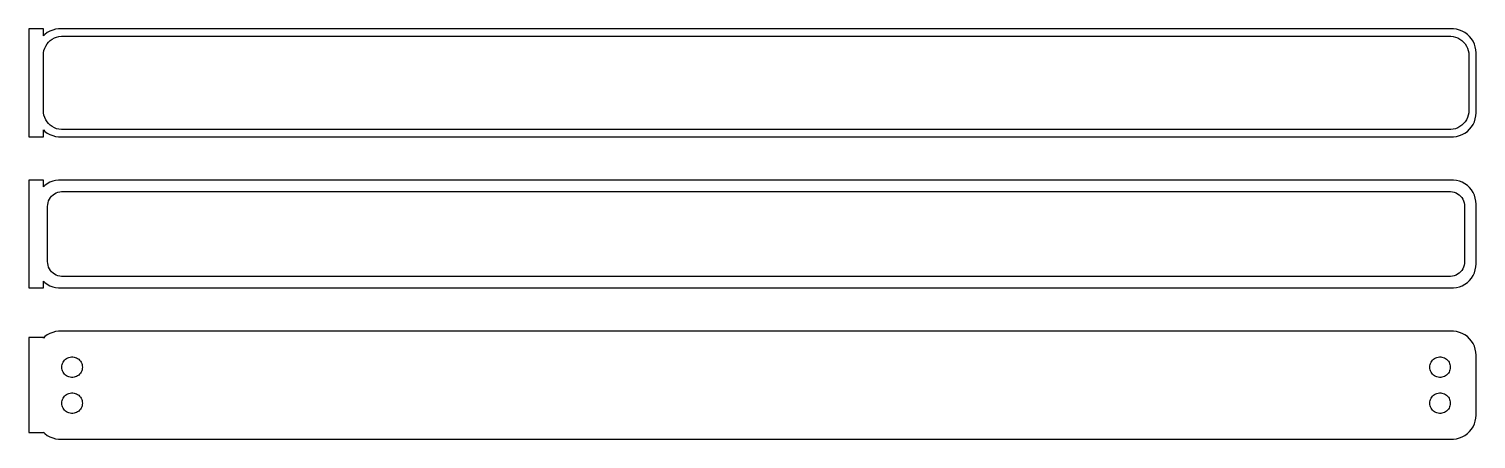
# Model space of a CAD drawing. Header units: metres. Extents: x -152 to 150, y 83 to 169.
import ezdxf

# ---------------------------------------------------------------- set-up
doc = ezdxf.new("R2010")
doc.units = ezdxf.units.M

msp = doc.modelspace()

# ---------------------------------------------------------------- linework, layer by layer
for p, q in [((-148.5, 168.74), (-151.5, 168.74)), ((-151.5, 168.74), (-151.5, 146.26)), ((-148.5, 167.309), (-148.5, 168.74)), ((-148.187, 167.603), (-148.5, 167.309)), ((-147.679, 167.972), (-148.187, 167.603)), ((-147.736, 165.601), (-147.416, 165.988)), ((-147.129, 168.274), (-147.679, 167.972)), ((-147.416, 165.988), (-147.05, 166.332)), ((-146.545, 168.505), (-147.129, 168.274)), ((-147.05, 166.332), (-146.643, 166.627)), ((-146.643, 166.627), (-146.203, 166.869)), ((-145.937, 168.661), (-146.545, 168.505)), ((-146.203, 166.869), (-145.736, 167.054)), ((-145.314, 168.74), (-145.937, 168.661)), ((-145.736, 167.054), (-145.25, 167.179)), ((145.314, 168.74), (-145.314, 168.74)), ((-145.25, 167.179), (-144.751, 167.242)), ((-144.751, 167.242), (144.751, 167.242)), ((144.751, 167.242), (145.25, 167.179)), ((145.25, 167.179), (145.736, 167.054)), ((145.937, 168.661), (145.314, 168.74)), ((145.736, 167.054), (146.203, 166.869)), ((146.545, 168.505), (145.937, 168.661)), ((146.203, 166.869), (146.643, 166.627)), ((147.129, 168.274), (146.545, 168.505)), ((146.643, 166.627), (147.05, 166.332)), ((147.05, 166.332), (147.416, 165.988)), ((147.679, 167.972), (147.129, 168.274)), ((147.416, 165.988), (147.736, 165.601)), ((148.187, 167.603), (147.679, 167.972)), ((148.645, 167.173), (148.187, 167.603)), ((149.045, 166.689), (148.645, 167.173)), ((149.382, 166.159), (149.045, 166.689)), ((149.649, 165.591), (149.382, 166.159)), ((-148.5, 163.25), (-148.468, 163.751)), ((-148.5, 151.75), (-148.5, 163.25)), ((-148.468, 163.751), (-148.374, 164.245)), ((-148.374, 164.245), (-148.219, 164.722)), ((-148.219, 164.722), (-148.005, 165.177)), ((-148.005, 165.177), (-147.736, 165.601)), ((147.736, 165.601), (148.005, 165.177)), ((148.005, 165.177), (148.219, 164.722)), ((148.219, 164.722), (148.374, 164.245)), ((148.374, 164.245), (148.468, 163.751)), ((148.468, 163.751), (148.5, 163.25)), ((148.5, 163.25), (148.5, 151.75)), ((149.843, 164.993), (149.649, 165.591)), ((149.961, 164.377), (149.843, 164.993)), ((150, 163.75), (149.961, 164.377)), ((150, 151.25), (150, 163.75)), ((-148.468, 151.249), (-148.5, 151.75)), ((-148.374, 150.755), (-148.468, 151.249)), ((-148.219, 150.278), (-148.374, 150.755)), ((148.374, 150.755), (148.219, 150.278)), ((148.468, 151.249), (148.374, 150.755)), ((148.5, 151.75), (148.468, 151.249)), ((149.961, 150.623), (150, 151.25)), ((-148.005, 149.823), (-148.219, 150.278)), ((-147.736, 149.399), (-148.005, 149.823)), ((-147.416, 149.012), (-147.736, 149.399)), ((-147.05, 148.668), (-147.416, 149.012)), ((-146.643, 148.373), (-147.05, 148.668)), ((-146.203, 148.131), (-146.643, 148.373)), ((-145.736, 147.946), (-146.203, 148.131)), ((-145.25, 147.821), (-145.736, 147.946)), ((-144.751, 147.758), (-145.25, 147.821)), ((144.751, 147.758), (-144.751, 147.758)), ((145.25, 147.821), (144.751, 147.758)), ((145.736, 147.946), (145.25, 147.821)), ((146.203, 148.131), (145.736, 147.946)), ((146.643, 148.373), (146.203, 148.131)), ((147.05, 148.668), (146.643, 148.373)), ((147.416, 149.012), (147.05, 148.668)), ((147.736, 149.399), (147.416, 149.012)), ((148.005, 149.823), (147.736, 149.399)), ((148.219, 150.278), (148.005, 149.823)), ((148.187, 147.397), (148.645, 147.827)), ((148.645, 147.827), (149.045, 148.311)), ((149.045, 148.311), (149.382, 148.841)), ((149.382, 148.841), (149.649, 149.409)), ((149.649, 149.409), (149.843, 150.007)), ((149.843, 150.007), (149.961, 150.623)), ((-151.5, 146.26), (-148.5, 146.26)), ((-148.5, 147.691), (-148.187, 147.397)), ((-148.5, 146.26), (-148.5, 147.691)), ((-148.187, 147.397), (-147.679, 147.028)), ((-147.679, 147.028), (-147.129, 146.726)), ((-147.129, 146.726), (-146.545, 146.495)), ((-146.545, 146.495), (-145.937, 146.339)), ((-145.937, 146.339), (-145.314, 146.26)), ((-145.314, 146.26), (145.314, 146.26)), ((145.314, 146.26), (145.937, 146.339)), ((145.937, 146.339), (146.545, 146.495)), ((146.545, 146.495), (147.129, 146.726)), ((147.129, 146.726), (147.679, 147.028)), ((147.679, 147.028), (148.187, 147.397)), ((-148.5, 137.229), (-151.5, 137.229)), ((-151.5, 137.229), (-151.5, 114.771)), ((-148.5, 135.809), (-148.5, 137.229)), ((-148.187, 136.103), (-148.5, 135.809)), ((-147.679, 136.472), (-148.187, 136.103)), ((-147.129, 136.774), (-147.679, 136.472)), ((-146.545, 137.005), (-147.129, 136.774)), ((-145.937, 137.161), (-146.545, 137.005)), ((-145.314, 137.24), (-145.937, 137.161)), ((145.314, 137.24), (-145.314, 137.24)), ((145.937, 137.161), (145.314, 137.24)), ((146.545, 137.005), (145.937, 137.161)), ((147.129, 136.774), (146.545, 137.005)), ((147.679, 136.472), (147.129, 136.774)), ((148.187, 136.103), (147.679, 136.472)), ((148.645, 135.673), (148.187, 136.103)), ((-147.515, 132.524), (-147.394, 132.896)), ((-147.394, 132.896), (-147.228, 133.25)), ((-147.228, 133.25), (-147.018, 133.58)), ((-147.018, 133.58), (-146.769, 133.881)), ((-146.769, 133.881), (-146.484, 134.149)), ((-146.484, 134.149), (-146.168, 134.378)), ((-146.168, 134.378), (-145.825, 134.567)), ((-145.825, 134.567), (-145.462, 134.711)), ((-145.462, 134.711), (-145.083, 134.808)), ((-145.083, 134.808), (-144.695, 134.857)), ((-144.695, 134.857), (144.695, 134.857)), ((144.695, 134.857), (145.083, 134.808)), ((145.083, 134.808), (145.462, 134.711)), ((145.462, 134.711), (145.825, 134.567)), ((145.825, 134.567), (146.168, 134.378)), ((146.168, 134.378), (146.484, 134.149)), ((146.484, 134.149), (146.769, 133.881)), ((146.769, 133.881), (147.018, 133.58)), ((147.018, 133.58), (147.228, 133.25)), ((147.228, 133.25), (147.394, 132.896)), ((147.394, 132.896), (147.515, 132.524)), ((149.045, 135.189), (148.645, 135.673)), ((149.382, 134.659), (149.045, 135.189)), ((149.649, 134.091), (149.382, 134.659)), ((149.843, 133.493), (149.649, 134.091)), ((149.961, 132.877), (149.843, 133.493)), ((150, 132.25), (149.961, 132.877)), ((-147.613, 131.75), (-147.588, 132.14)), ((-147.613, 120.25), (-147.613, 131.75)), ((-147.588, 132.14), (-147.515, 132.524)), ((147.515, 132.524), (147.588, 132.14)), ((147.588, 132.14), (147.613, 131.75)), ((147.613, 131.75), (147.613, 120.25)), ((150, 119.75), (150, 132.25)), ((-147.588, 119.86), (-147.613, 120.25)), ((-147.515, 119.476), (-147.588, 119.86)), ((-147.394, 119.104), (-147.515, 119.476)), ((-147.228, 118.75), (-147.394, 119.104)), ((-147.018, 118.42), (-147.228, 118.75)), ((-146.769, 118.119), (-147.018, 118.42)), ((-146.484, 117.851), (-146.769, 118.119)), ((-146.168, 117.622), (-146.484, 117.851)), ((-145.825, 117.433), (-146.168, 117.622)), ((146.168, 117.622), (145.825, 117.433)), ((146.484, 117.851), (146.168, 117.622)), ((146.769, 118.119), (146.484, 117.851)), ((147.018, 118.42), (146.769, 118.119)), ((147.228, 118.75), (147.018, 118.42)), ((147.394, 119.104), (147.228, 118.75)), ((147.515, 119.476), (147.394, 119.104)), ((147.588, 119.86), (147.515, 119.476)), ((147.613, 120.25), (147.588, 119.86)), ((149.382, 117.341), (149.649, 117.909)), ((149.649, 117.909), (149.843, 118.507)), ((149.843, 118.507), (149.961, 119.123)), ((149.961, 119.123), (150, 119.75)), ((-151.5, 114.771), (-148.5, 114.771)), ((-148.5, 114.771), (-148.5, 116.191)), ((-148.5, 116.191), (-148.187, 115.897)), ((-148.187, 115.897), (-147.679, 115.528)), ((-147.679, 115.528), (-147.129, 115.226)), ((-147.129, 115.226), (-146.545, 114.995)), ((-146.545, 114.995), (-145.937, 114.839)), ((-145.937, 114.839), (-145.314, 114.76)), ((-145.462, 117.289), (-145.825, 117.433)), ((-145.083, 117.192), (-145.462, 117.289)), ((-145.314, 114.76), (145.314, 114.76)), ((-144.695, 117.143), (-145.083, 117.192)), ((144.695, 117.143), (-144.695, 117.143)), ((145.083, 117.192), (144.695, 117.143)), ((145.462, 117.289), (145.083, 117.192)), ((145.314, 114.76), (145.937, 114.839)), ((145.825, 117.433), (145.462, 117.289)), ((145.937, 114.839), (146.545, 114.995)), ((146.545, 114.995), (147.129, 115.226)), ((147.129, 115.226), (147.679, 115.528)), ((147.679, 115.528), (148.187, 115.897)), ((148.187, 115.897), (148.645, 116.327)), ((148.645, 116.327), (149.045, 116.811)), ((149.045, 116.811), (149.382, 117.341)), ((-145.937, 105.661), (-146.545, 105.505)), ((-145.314, 105.74), (-145.937, 105.661)), ((145.314, 105.74), (-145.314, 105.74)), ((145.937, 105.661), (145.314, 105.74)), ((146.545, 105.505), (145.937, 105.661)), ((-148.5, 104.403), (-151.5, 104.403)), ((-151.5, 104.403), (-151.5, 84.5974)), ((-148.187, 104.603), (-148.5, 104.309)), ((-148.5, 104.309), (-148.5, 104.403)), ((-147.679, 104.972), (-148.187, 104.603)), ((-147.129, 105.274), (-147.679, 104.972)), ((-146.545, 105.505), (-147.129, 105.274)), ((147.129, 105.274), (146.545, 105.505)), ((147.679, 104.972), (147.129, 105.274)), ((148.187, 104.603), (147.679, 104.972)), ((148.645, 104.173), (148.187, 104.603)), ((149.045, 103.689), (148.645, 104.173)), ((149.382, 103.159), (149.045, 103.689)), ((149.649, 102.591), (149.382, 103.159)), ((149.843, 101.993), (149.649, 102.591)), ((-144.371, 99.2787), (-144.227, 99.5051)), ((-144.227, 99.5051), (-144.057, 99.7117)), ((-144.057, 99.7117), (-143.861, 99.8953)), ((-143.861, 99.8953), (-143.644, 100.053)), ((-143.644, 100.053), (-143.409, 100.182)), ((-143.409, 100.182), (-143.16, 100.281)), ((-143.16, 100.281), (-142.9, 100.347)), ((-142.9, 100.347), (-142.634, 100.381)), ((-142.634, 100.381), (-142.366, 100.381)), ((-142.366, 100.381), (-142.1, 100.347)), ((-142.1, 100.347), (-141.84, 100.281)), ((-141.84, 100.281), (-141.591, 100.182)), ((-141.591, 100.182), (-141.356, 100.053)), ((-141.356, 100.053), (-141.139, 99.8953)), ((-141.139, 99.8953), (-140.943, 99.7117)), ((-140.943, 99.7117), (-140.773, 99.5051)), ((-140.773, 99.5051), (-140.629, 99.2787)), ((140.629, 99.2787), (140.773, 99.5051)), ((140.773, 99.5051), (140.943, 99.7117)), ((140.943, 99.7117), (141.139, 99.8953)), ((141.139, 99.8953), (141.356, 100.053)), ((141.356, 100.053), (141.591, 100.182)), ((141.591, 100.182), (141.84, 100.281)), ((141.84, 100.281), (142.1, 100.347)), ((142.1, 100.347), (142.366, 100.381)), ((142.366, 100.381), (142.634, 100.381)), ((142.634, 100.381), (142.9, 100.347)), ((142.9, 100.347), (143.16, 100.281)), ((143.16, 100.281), (143.409, 100.182)), ((143.409, 100.182), (143.644, 100.053)), ((143.644, 100.053), (143.861, 99.8953)), ((143.861, 99.8953), (144.057, 99.7117)), ((144.057, 99.7117), (144.227, 99.5051)), ((144.227, 99.5051), (144.371, 99.2787)), ((149.961, 101.377), (149.843, 101.993)), ((150, 100.75), (149.961, 101.377)), ((150, 88.25), (150, 100.75)), ((-144.635, 98.25), (-144.618, 98.5176)), ((-144.618, 97.9824), (-144.635, 98.25)), ((-144.618, 98.5176), (-144.568, 98.781)), ((-144.568, 97.719), (-144.618, 97.9824)), ((-144.568, 98.781), (-144.485, 99.036)), ((-144.485, 97.4639), (-144.568, 97.719)), ((-144.485, 99.036), (-144.371, 99.2787)), ((-144.371, 97.2213), (-144.485, 97.4639)), ((-144.227, 96.9949), (-144.371, 97.2213)), ((-144.057, 96.7883), (-144.227, 96.9949)), ((-143.861, 96.6047), (-144.057, 96.7883)), ((-143.644, 96.4471), (-143.861, 96.6047)), ((-141.139, 96.6047), (-141.356, 96.4471)), ((-140.943, 96.7883), (-141.139, 96.6047)), ((-140.773, 96.9949), (-140.943, 96.7883)), ((-140.629, 97.2213), (-140.773, 96.9949)), ((-140.629, 99.2787), (-140.515, 99.036)), ((-140.515, 97.4639), (-140.629, 97.2213)), ((-140.515, 99.036), (-140.432, 98.781)), ((-140.432, 97.719), (-140.515, 97.4639)), ((-140.432, 98.781), (-140.382, 98.5176)), ((-140.382, 97.9824), (-140.432, 97.719)), ((-140.382, 98.5176), (-140.365, 98.25)), ((-140.365, 98.25), (-140.382, 97.9824)), ((140.365, 98.25), (140.382, 98.5176)), ((140.382, 97.9824), (140.365, 98.25)), ((140.382, 98.5176), (140.432, 98.781)), ((140.432, 97.719), (140.382, 97.9824)), ((140.432, 98.781), (140.515, 99.036)), ((140.515, 97.4639), (140.432, 97.719)), ((140.515, 99.036), (140.629, 99.2787)), ((140.629, 97.2213), (140.515, 97.4639)), ((140.773, 96.9949), (140.629, 97.2213)), ((140.943, 96.7883), (140.773, 96.9949)), ((141.139, 96.6047), (140.943, 96.7883)), ((141.356, 96.4471), (141.139, 96.6047)), ((143.861, 96.6047), (143.644, 96.4471)), ((144.057, 96.7883), (143.861, 96.6047)), ((144.227, 96.9949), (144.057, 96.7883)), ((144.371, 97.2213), (144.227, 96.9949)), ((144.371, 99.2787), (144.485, 99.036)), ((144.485, 97.4639), (144.371, 97.2213)), ((144.485, 99.036), (144.568, 98.781)), ((144.568, 97.719), (144.485, 97.4639)), ((144.568, 98.781), (144.618, 98.5176)), ((144.618, 97.9824), (144.568, 97.719)), ((144.618, 98.5176), (144.635, 98.25)), ((144.635, 98.25), (144.618, 97.9824)), ((-143.409, 96.3179), (-143.644, 96.4471)), ((-143.16, 96.2192), (-143.409, 96.3179)), ((-142.9, 96.1525), (-143.16, 96.2192)), ((-142.634, 96.1189), (-142.9, 96.1525)), ((-142.366, 96.1189), (-142.634, 96.1189)), ((-142.1, 96.1525), (-142.366, 96.1189)), ((-141.84, 96.2192), (-142.1, 96.1525)), ((-141.591, 96.3179), (-141.84, 96.2192)), ((-141.356, 96.4471), (-141.591, 96.3179)), ((141.591, 96.3179), (141.356, 96.4471)), ((141.84, 96.2192), (141.591, 96.3179)), ((142.1, 96.1525), (141.84, 96.2192)), ((142.366, 96.1189), (142.1, 96.1525)), ((142.634, 96.1189), (142.366, 96.1189)), ((142.9, 96.1525), (142.634, 96.1189)), ((143.16, 96.2192), (142.9, 96.1525)), ((143.409, 96.3179), (143.16, 96.2192)), ((143.644, 96.4471), (143.409, 96.3179)), ((-144.635, 90.75), (-144.618, 91.0176)), ((-144.618, 90.4824), (-144.635, 90.75)), ((-144.618, 91.0176), (-144.568, 91.281)), ((-144.568, 90.219), (-144.618, 90.4824)), ((-144.568, 91.281), (-144.485, 91.5361)), ((-144.485, 91.5361), (-144.371, 91.7787)), ((-144.371, 91.7787), (-144.227, 92.0051)), ((-144.227, 92.0051), (-144.057, 92.2117)), ((-144.057, 92.2117), (-143.861, 92.3953)), ((-143.861, 92.3953), (-143.644, 92.5529)), ((-143.644, 92.5529), (-143.409, 92.6821)), ((-143.409, 92.6821), (-143.16, 92.7808)), ((-143.16, 92.7808), (-142.9, 92.8475)), ((-142.9, 92.8475), (-142.634, 92.8811)), ((-142.634, 92.8811), (-142.366, 92.8811)), ((-142.366, 92.8811), (-142.1, 92.8475)), ((-142.1, 92.8475), (-141.84, 92.7808)), ((-141.84, 92.7808), (-141.591, 92.6821)), ((-141.591, 92.6821), (-141.356, 92.5529)), ((-141.356, 92.5529), (-141.139, 92.3953)), ((-141.139, 92.3953), (-140.943, 92.2117)), ((-140.943, 92.2117), (-140.773, 92.0051)), ((-140.773, 92.0051), (-140.629, 91.7787)), ((-140.629, 91.7787), (-140.515, 91.5361)), ((-140.515, 91.5361), (-140.432, 91.281)), ((-140.432, 91.281), (-140.382, 91.0176)), ((-140.382, 90.4824), (-140.432, 90.219)), ((-140.382, 91.0176), (-140.365, 90.75)), ((-140.365, 90.75), (-140.382, 90.4824)), ((140.365, 90.75), (140.382, 91.0176)), ((140.382, 90.4824), (140.365, 90.75)), ((140.382, 91.0176), (140.432, 91.281)), ((140.432, 90.219), (140.382, 90.4824)), ((140.432, 91.281), (140.515, 91.5361)), ((140.515, 91.5361), (140.629, 91.7787)), ((140.629, 91.7787), (140.773, 92.0051)), ((140.773, 92.0051), (140.943, 92.2117)), ((140.943, 92.2117), (141.139, 92.3953)), ((141.139, 92.3953), (141.356, 92.5529)), ((141.356, 92.5529), (141.591, 92.6821)), ((141.591, 92.6821), (141.84, 92.7808)), ((141.84, 92.7808), (142.1, 92.8475)), ((142.1, 92.8475), (142.366, 92.8811)), ((142.366, 92.8811), (142.634, 92.8811)), ((142.634, 92.8811), (142.9, 92.8475)), ((142.9, 92.8475), (143.16, 92.7808)), ((143.16, 92.7808), (143.409, 92.6821)), ((143.409, 92.6821), (143.644, 92.5529)), ((143.644, 92.5529), (143.861, 92.3953)), ((143.861, 92.3953), (144.057, 92.2117)), ((144.057, 92.2117), (144.227, 92.0051)), ((144.227, 92.0051), (144.371, 91.7787)), ((144.371, 91.7787), (144.485, 91.5361)), ((144.485, 91.5361), (144.568, 91.281)), ((144.568, 91.281), (144.618, 91.0176)), ((144.618, 90.4824), (144.568, 90.219)), ((144.618, 91.0176), (144.635, 90.75)), ((144.635, 90.75), (144.618, 90.4824)), ((-144.485, 89.964), (-144.568, 90.219)), ((-144.371, 89.7213), (-144.485, 89.964)), ((-144.227, 89.4949), (-144.371, 89.7213)), ((-144.057, 89.2883), (-144.227, 89.4949)), ((-143.861, 89.1047), (-144.057, 89.2883)), ((-143.644, 88.9471), (-143.861, 89.1047)), ((-143.409, 88.8179), (-143.644, 88.9471)), ((-143.16, 88.7192), (-143.409, 88.8179)), ((-142.9, 88.6525), (-143.16, 88.7192)), ((-142.634, 88.6189), (-142.9, 88.6525)), ((-142.366, 88.6189), (-142.634, 88.6189)), ((-142.1, 88.6525), (-142.366, 88.6189)), ((-141.84, 88.7192), (-142.1, 88.6525)), ((-141.591, 88.8179), (-141.84, 88.7192)), ((-141.356, 88.9471), (-141.591, 88.8179)), ((-141.139, 89.1047), (-141.356, 88.9471)), ((-140.943, 89.2883), (-141.139, 89.1047)), ((-140.773, 89.4949), (-140.943, 89.2883)), ((-140.629, 89.7213), (-140.773, 89.4949)), ((-140.515, 89.964), (-140.629, 89.7213)), ((-140.432, 90.219), (-140.515, 89.964)), ((140.515, 89.964), (140.432, 90.219)), ((140.629, 89.7213), (140.515, 89.964)), ((140.773, 89.4949), (140.629, 89.7213)), ((140.943, 89.2883), (140.773, 89.4949)), ((141.139, 89.1047), (140.943, 89.2883)), ((141.356, 88.9471), (141.139, 89.1047)), ((141.591, 88.8179), (141.356, 88.9471)), ((141.84, 88.7192), (141.591, 88.8179)), ((142.1, 88.6525), (141.84, 88.7192)), ((142.366, 88.6189), (142.1, 88.6525)), ((142.634, 88.6189), (142.366, 88.6189)), ((142.9, 88.6525), (142.634, 88.6189)), ((143.16, 88.7192), (142.9, 88.6525)), ((143.409, 88.8179), (143.16, 88.7192)), ((143.644, 88.9471), (143.409, 88.8179)), ((143.861, 89.1047), (143.644, 88.9471)), ((144.057, 89.2883), (143.861, 89.1047)), ((144.227, 89.4949), (144.057, 89.2883)), ((144.371, 89.7213), (144.227, 89.4949)), ((144.485, 89.964), (144.371, 89.7213)), ((144.568, 90.219), (144.485, 89.964)), ((149.843, 87.0066), (149.961, 87.6233)), ((149.961, 87.6233), (150, 88.25)), ((-151.5, 84.5974), (-148.5, 84.5974)), ((-148.5, 84.5974), (-148.5, 84.6913)), ((-148.5, 84.6913), (-148.187, 84.3974)), ((148.187, 84.3974), (148.645, 84.8273)), ((148.645, 84.8273), (149.045, 85.3111)), ((149.045, 85.3111), (149.382, 85.8412)), ((149.382, 85.8412), (149.649, 86.4094)), ((149.649, 86.4094), (149.843, 87.0066)), ((-148.187, 84.3974), (-147.679, 84.0284)), ((-147.679, 84.0284), (-147.129, 83.7259)), ((-147.129, 83.7259), (-146.545, 83.4947)), ((-146.545, 83.4947), (-145.937, 83.3386)), ((-145.937, 83.3386), (-145.314, 83.2599)), ((-145.314, 83.2599), (145.314, 83.2599)), ((145.314, 83.2599), (145.937, 83.3386)), ((145.937, 83.3386), (146.545, 83.4947)), ((146.545, 83.4947), (147.129, 83.7259)), ((147.129, 83.7259), (147.679, 84.0284)), ((147.679, 84.0284), (148.187, 84.3974))]:
    msp.add_line(p, q)

doc.saveas('drawing.dxf')
